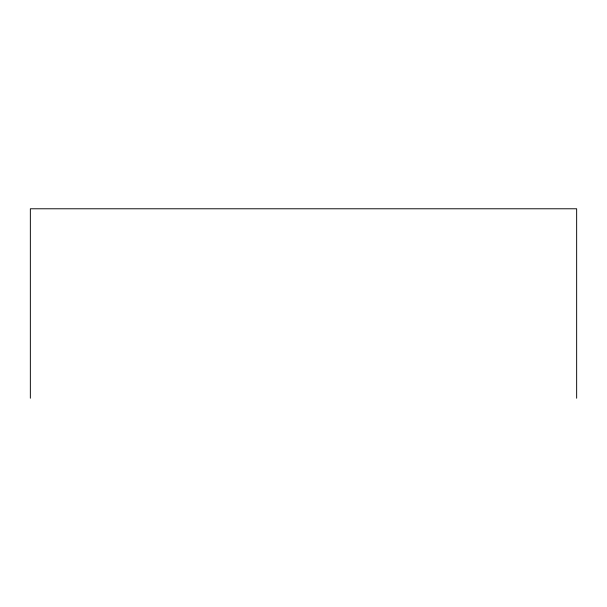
<?xml version="1.0" encoding="UTF-8"?>
<svg xmlns="http://www.w3.org/2000/svg" width="607" height="607" viewBox="0 0 607 607"><rect width="100%" height="100%" fill="white"/><g stroke="black" fill="none" stroke-linecap="round" stroke-linejoin="round"><path stroke-width="0.91" d="M576.65 398.222L576.65 208.778L30.35 208.778L30.35 398.222"/></g></svg>
